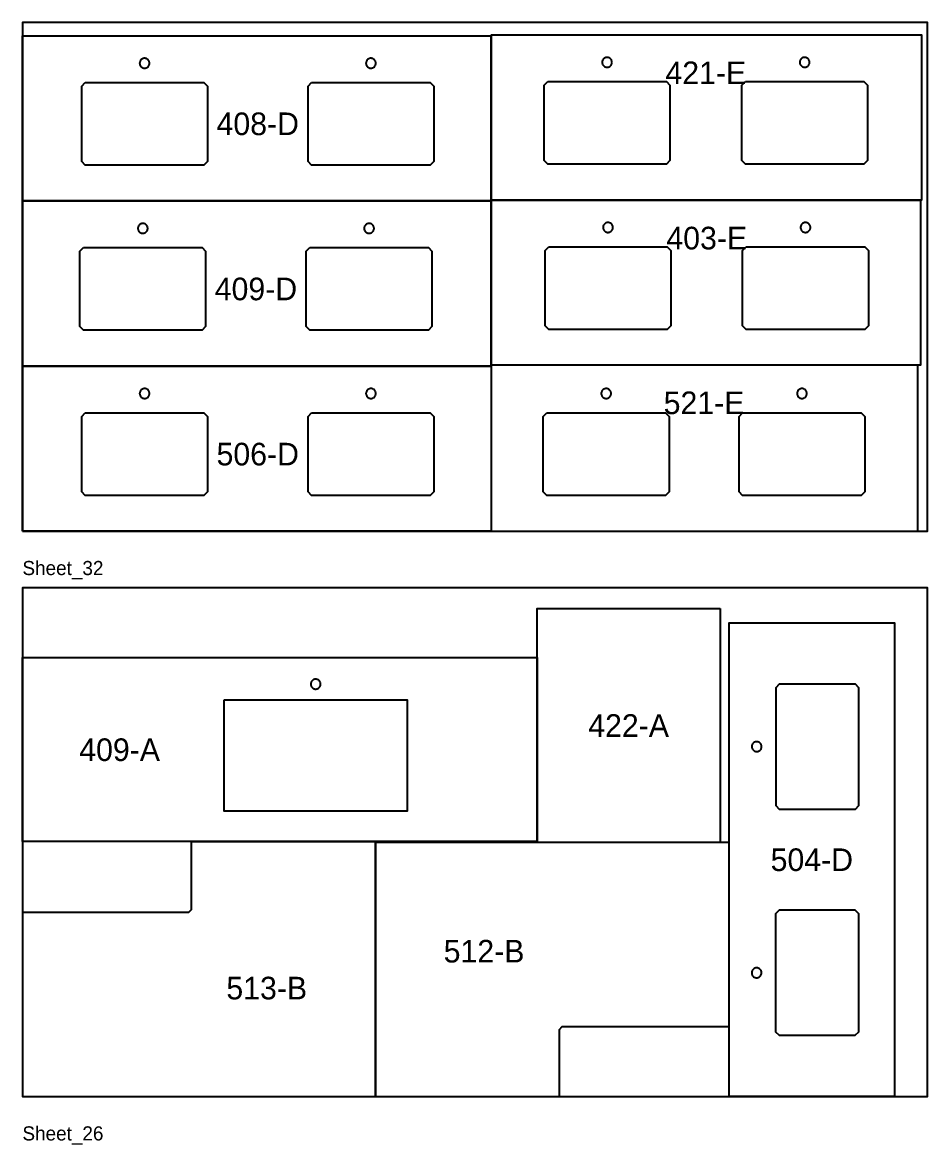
# Model space of a CAD drawing. Header units: millimetres. Extents: x 0 to 20200, y 0 to 17898.
# Drawn here: x 3400 to 6600, y 9831 to 13800 of the extents above; entities that cross this region are included whole.
import ezdxf
from ezdxf.enums import TextEntityAlignment as Align

# ---------------------------------------------------------------- set-up
doc = ezdxf.new("R2010")
doc.units = ezdxf.units.MM
doc.layers.add('NESTED_RESULT', color=7, linetype='Continuous')

msp = doc.modelspace()

# ---------------------------------------------------------------- linework, layer by layer
at = {"layer": 'NESTED_RESULT', "color": 1}
for points in [[(3400, 12000), (6600, 12000), (6600, 13800), (3400, 13800), (3400, 12000)], [(3400, 10000), (6600, 10000), (6600, 11800), (3400, 11800), (3400, 10000)]]:
    msp.add_lwpolyline(points, dxfattribs=at)
at = {"layer": 'NESTED_RESULT'}
for points in [[(5057.35, 13168.4), (3400, 13168.4), (3400, 13752.6), (5057.35, 13752.6), (5057.35, 13168.4)], [(5057.35, 13755.875), (6578.175, 13755.875), (6578.175, 13171.675), (5057.35, 13171.675), (5057.35, 13755.875)], [(3849.2625, 13655.7625), (3849.17572, 13657.5012), (3848.91626, 13659.22263), (3848.48669, 13660.90966), (3847.89128, 13662.54554), (3847.13594, 13664.11401), (3846.22819, 13665.59948), (3845.17705, 13666.98718), (3843.99296, 13668.26332), (3842.68769, 13669.41523), (3841.27421, 13670.43145), (3839.76658, 13671.30189), (3838.17977, 13672.01788), (3836.52955, 13672.57233), (3834.83233, 13672.95971), (3833.10497, 13673.17617), (3831.36465, 13673.21957), (3829.62865, 13673.08948), (3827.91423, 13672.78718), (3826.23843, 13672.31568), (3824.6179, 13671.67967), (3823.06875, 13670.88547), (3821.60638, 13669.94097), (3820.24531, 13668.85555), (3818.99908, 13667.64002), (3817.88007, 13666.30643), (3816.89941, 13664.86806), (3816.06683, 13663.33919), (3815.39062, 13661.73503), (3814.87749, 13660.0715), (3814.53254, 13658.36515), (3814.35921, 13656.63293), (3814.35921, 13654.89207), (3814.53254, 13653.15985), (3814.87749, 13651.4535), (3815.39062, 13649.78997), (3816.06683, 13648.18581), (3816.89941, 13646.65694), (3817.88007, 13645.21857), (3818.99908, 13643.88498), (3820.24531, 13642.66945), (3821.60638, 13641.58403), (3823.06875, 13640.63953), (3824.6179, 13639.84533), (3826.23843, 13639.20932), (3827.91423, 13638.73782), (3829.62865, 13638.43552), (3831.36465, 13638.30543), (3833.10497, 13638.34883), (3834.83233, 13638.56529), (3836.52955, 13638.95267), (3838.17977, 13639.50712), (3839.76658, 13640.22311), (3841.27421, 13641.09355), (3842.68769, 13642.10977), (3843.99296, 13643.26168), (3845.17705, 13644.53782), (3846.22819, 13645.92552), (3847.13594, 13647.41099), (3847.89128, 13648.97946), (3848.48669, 13650.61534), (3848.91626, 13652.30237), (3849.17572, 13654.0238), (3849.2625, 13655.7625)], [(4649.3625, 13655.7625), (4649.27572, 13657.5012), (4649.01626, 13659.22263), (4648.58669, 13660.90966), (4647.99128, 13662.54554), (4647.23594, 13664.11401), (4646.32819, 13665.59948), (4645.27705, 13666.98718), (4644.09296, 13668.26332), (4642.78769, 13669.41523), (4641.37421, 13670.43145), (4639.86658, 13671.30189), (4638.27977, 13672.01788), (4636.62955, 13672.57233), (4634.93233, 13672.95971), (4633.20497, 13673.17617), (4631.46465, 13673.21957), (4629.72865, 13673.08948), (4628.01423, 13672.78718), (4626.33843, 13672.31568), (4624.7179, 13671.67967), (4623.16875, 13670.88547), (4621.70638, 13669.94097), (4620.34531, 13668.85555), (4619.09908, 13667.64002), (4617.98007, 13666.30643), (4616.99941, 13664.86806), (4616.16683, 13663.33919), (4615.49062, 13661.73503), (4614.97749, 13660.0715), (4614.63254, 13658.36515), (4614.45921, 13656.63293), (4614.45921, 13654.89207), (4614.63254, 13653.15985), (4614.97749, 13651.4535), (4615.49062, 13649.78997), (4616.16683, 13648.18581), (4616.99941, 13646.65694), (4617.98007, 13645.21857), (4619.09908, 13643.88498), (4620.34531, 13642.66945), (4621.70638, 13641.58403), (4623.16875, 13640.63953), (4624.7179, 13639.84533), (4626.33843, 13639.20932), (4628.01423, 13638.73782), (4629.72865, 13638.43552), (4631.46465, 13638.30543), (4633.20497, 13638.34883), (4634.93233, 13638.56529), (4636.62955, 13638.95267), (4638.27977, 13639.50712), (4639.86658, 13640.22311), (4641.37421, 13641.09355), (4642.78769, 13642.10977), (4644.09296, 13643.26168), (4645.27705, 13644.53782), (4646.32819, 13645.92552), (4647.23594, 13647.41099), (4647.99128, 13648.97946), (4648.58669, 13650.61534), (4649.01626, 13652.30237), (4649.27572, 13654.0238), (4649.3625, 13655.7625)], [(5484.3875, 13659.0375), (5484.30072, 13660.7762), (5484.04126, 13662.49763), (5483.61169, 13664.18466), (5483.01628, 13665.82054), (5482.26094, 13667.38901), (5481.35319, 13668.87448), (5480.30205, 13670.26218), (5479.11796, 13671.53832), (5477.81269, 13672.69023), (5476.39921, 13673.70645), (5474.89158, 13674.57689), (5473.30477, 13675.29288), (5471.65455, 13675.84733), (5469.95733, 13676.23471), (5468.22997, 13676.45117), (5466.48965, 13676.49457), (5464.75365, 13676.36448), (5463.03923, 13676.06218), (5461.36343, 13675.59068), (5459.7429, 13674.95467), (5458.19375, 13674.16047), (5456.73138, 13673.21597), (5455.37031, 13672.13055), (5454.12408, 13670.91502), (5453.00507, 13669.58143), (5452.02441, 13668.14306), (5451.19183, 13666.61419), (5450.51562, 13665.01003), (5450.00249, 13663.3465), (5449.65754, 13661.64015), (5449.48421, 13659.90793), (5449.48421, 13658.16707), (5449.65754, 13656.43485), (5450.00249, 13654.7285), (5450.51562, 13653.06497), (5451.19183, 13651.46081), (5452.02441, 13649.93194), (5453.00507, 13648.49357), (5454.12408, 13647.15998), (5455.37031, 13645.94445), (5456.73138, 13644.85903), (5458.19375, 13643.91453), (5459.7429, 13643.12033), (5461.36343, 13642.48432), (5463.03923, 13642.01282), (5464.75365, 13641.71052), (5466.48965, 13641.58043), (5468.22997, 13641.62383), (5469.95733, 13641.84029), (5471.65455, 13642.22767), (5473.30477, 13642.78212), (5474.89158, 13643.49811), (5476.39921, 13644.36855), (5477.81269, 13645.38477), (5479.11796, 13646.53668), (5480.30205, 13647.81282), (5481.35319, 13649.20052), (5482.26094, 13650.68599), (5483.01628, 13652.25446), (5483.61169, 13653.89034), (5484.04126, 13655.57737), (5484.30072, 13657.2988), (5484.3875, 13659.0375)], [(6182.8875, 13659.0375), (6182.80072, 13660.7762), (6182.54126, 13662.49763), (6182.11169, 13664.18466), (6181.51628, 13665.82054), (6180.76094, 13667.38901), (6179.85319, 13668.87448), (6178.80205, 13670.26218), (6177.61796, 13671.53832), (6176.31269, 13672.69023), (6174.89921, 13673.70645), (6173.39158, 13674.57689), (6171.80477, 13675.29288), (6170.15455, 13675.84733), (6168.45733, 13676.23471), (6166.72997, 13676.45117), (6164.98965, 13676.49457), (6163.25365, 13676.36448), (6161.53923, 13676.06218), (6159.86343, 13675.59068), (6158.2429, 13674.95467), (6156.69375, 13674.16047), (6155.23138, 13673.21597), (6153.87031, 13672.13055), (6152.62408, 13670.91502), (6151.50507, 13669.58143), (6150.52441, 13668.14306), (6149.69183, 13666.61419), (6149.01562, 13665.01003), (6148.50249, 13663.3465), (6148.15754, 13661.64015), (6147.98421, 13659.90793), (6147.98421, 13658.16707), (6148.15754, 13656.43485), (6148.50249, 13654.7285), (6149.01562, 13653.06497), (6149.69183, 13651.46081), (6150.52441, 13649.93194), (6151.50507, 13648.49357), (6152.62408, 13647.15998), (6153.87031, 13645.94445), (6155.23138, 13644.85903), (6156.69375, 13643.91453), (6158.2429, 13643.12033), (6159.86343, 13642.48432), (6161.53923, 13642.01282), (6163.25365, 13641.71052), (6164.98965, 13641.58043), (6166.72997, 13641.62383), (6168.45733, 13641.84029), (6170.15455, 13642.22767), (6171.80477, 13642.78212), (6173.39158, 13643.49811), (6174.89921, 13644.36855), (6176.31269, 13645.38477), (6177.61796, 13646.53668), (6178.80205, 13647.81282), (6179.85319, 13649.20052), (6180.76094, 13650.68599), (6181.51628, 13652.25446), (6182.11169, 13653.89034), (6182.54126, 13655.57737), (6182.80072, 13657.2988), (6182.8875, 13659.0375)], [(3622.25, 13587.5), (4041.35, 13587.5), (4054.05, 13574.8), (4054.05, 13308.1), (4041.35, 13295.4), (3622.25, 13295.4), (3609.55, 13308.1), (3609.55, 13574.8), (3622.25, 13587.5)], [(4422.35, 13587.5), (4841.45, 13587.5), (4854.15, 13574.8), (4854.15, 13308.1), (4841.45, 13295.4), (4422.35, 13295.4), (4409.65, 13308.1), (4409.65, 13574.8), (4422.35, 13587.5)], [(5257.375, 13590.775), (5676.475, 13590.775), (5689.175, 13578.075), (5689.175, 13311.375), (5676.475, 13298.675), (5257.375, 13298.675), (5244.675, 13311.375), (5244.675, 13578.075), (5257.375, 13590.775)], [(5955.875, 13590.775), (6374.975, 13590.775), (6387.675, 13578.075), (6387.675, 13311.375), (6374.975, 13298.675), (5955.875, 13298.675), (5943.175, 13311.375), (5943.175, 13578.075), (5955.875, 13590.775)], [(3400, 12584.2), (3400, 13168.4), (5057.35, 13168.4), (5057.35, 12584.2), (3400, 12584.2)], [(5057.35, 13171.675), (6575, 13171.675), (6575, 12587.375), (5057.35, 12587.375), (5057.35, 13171.675)], [(3842.9125, 13071.5625), (3842.82572, 13073.3012), (3842.56626, 13075.02263), (3842.13669, 13076.70966), (3841.54128, 13078.34554), (3840.78594, 13079.91401), (3839.87819, 13081.39948), (3838.82705, 13082.78718), (3837.64296, 13084.06332), (3836.33769, 13085.21523), (3834.92421, 13086.23145), (3833.41658, 13087.10189), (3831.82977, 13087.81788), (3830.17955, 13088.37233), (3828.48233, 13088.75971), (3826.75497, 13088.97617), (3825.01465, 13089.01957), (3823.27865, 13088.88948), (3821.56423, 13088.58718), (3819.88843, 13088.11568), (3818.2679, 13087.47967), (3816.71875, 13086.68547), (3815.25638, 13085.74097), (3813.89531, 13084.65555), (3812.64908, 13083.44002), (3811.53007, 13082.10643), (3810.54941, 13080.66806), (3809.71683, 13079.13919), (3809.04062, 13077.53503), (3808.52749, 13075.8715), (3808.18254, 13074.16515), (3808.00921, 13072.43293), (3808.00921, 13070.69207), (3808.18254, 13068.95985), (3808.52749, 13067.2535), (3809.04062, 13065.58997), (3809.71683, 13063.98581), (3810.54941, 13062.45694), (3811.53007, 13061.01857), (3812.64908, 13059.68498), (3813.89531, 13058.46945), (3815.25638, 13057.38403), (3816.71875, 13056.43953), (3818.2679, 13055.64533), (3819.88843, 13055.00932), (3821.56423, 13054.53782), (3823.27865, 13054.23552), (3825.01465, 13054.10543), (3826.75497, 13054.14883), (3828.48233, 13054.36529), (3830.17955, 13054.75267), (3831.82977, 13055.30712), (3833.41658, 13056.02311), (3834.92421, 13056.89355), (3836.33769, 13057.90977), (3837.64296, 13059.06168), (3838.82705, 13060.33782), (3839.87819, 13061.72552), (3840.78594, 13063.21099), (3841.54128, 13064.77946), (3842.13669, 13066.41534), (3842.56626, 13068.10237), (3842.82572, 13069.8238), (3842.9125, 13071.5625)], [(4643.0125, 13071.5625), (4642.92572, 13073.3012), (4642.66626, 13075.02263), (4642.23669, 13076.70966), (4641.64128, 13078.34554), (4640.88594, 13079.91401), (4639.97819, 13081.39948), (4638.92705, 13082.78718), (4637.74296, 13084.06332), (4636.43769, 13085.21523), (4635.02421, 13086.23145), (4633.51658, 13087.10189), (4631.92977, 13087.81788), (4630.27955, 13088.37233), (4628.58233, 13088.75971), (4626.85497, 13088.97617), (4625.11465, 13089.01957), (4623.37865, 13088.88948), (4621.66423, 13088.58718), (4619.98843, 13088.11568), (4618.3679, 13087.47967), (4616.81875, 13086.68547), (4615.35638, 13085.74097), (4613.99531, 13084.65555), (4612.74908, 13083.44002), (4611.63007, 13082.10643), (4610.64941, 13080.66806), (4609.81683, 13079.13919), (4609.14062, 13077.53503), (4608.62749, 13075.8715), (4608.28254, 13074.16515), (4608.10921, 13072.43293), (4608.10921, 13070.69207), (4608.28254, 13068.95985), (4608.62749, 13067.2535), (4609.14062, 13065.58997), (4609.81683, 13063.98581), (4610.64941, 13062.45694), (4611.63007, 13061.01857), (4612.74908, 13059.68498), (4613.99531, 13058.46945), (4615.35638, 13057.38403), (4616.81875, 13056.43953), (4618.3679, 13055.64533), (4619.98843, 13055.00932), (4621.66423, 13054.53782), (4623.37865, 13054.23552), (4625.11465, 13054.10543), (4626.85497, 13054.14883), (4628.58233, 13054.36529), (4630.27955, 13054.75267), (4631.92977, 13055.30712), (4633.51658, 13056.02311), (4635.02421, 13056.89355), (4636.43769, 13057.90977), (4637.74296, 13059.06168), (4638.92705, 13060.33782), (4639.97819, 13061.72552), (4640.88594, 13063.21099), (4641.64128, 13064.77946), (4642.23669, 13066.41534), (4642.66626, 13068.10237), (4642.92572, 13069.8238), (4643.0125, 13071.5625)], [(5487.5625, 13074.7375), (5487.47572, 13076.4762), (5487.21626, 13078.19763), (5486.78669, 13079.88466), (5486.19128, 13081.52054), (5485.43594, 13083.08901), (5484.52819, 13084.57448), (5483.47705, 13085.96218), (5482.29296, 13087.23832), (5480.98769, 13088.39023), (5479.57421, 13089.40645), (5478.06658, 13090.27689), (5476.47977, 13090.99288), (5474.82955, 13091.54733), (5473.13233, 13091.93471), (5471.40497, 13092.15117), (5469.66465, 13092.19457), (5467.92865, 13092.06448), (5466.21423, 13091.76218), (5464.53843, 13091.29068), (5462.9179, 13090.65467), (5461.36875, 13089.86047), (5459.90638, 13088.91597), (5458.54531, 13087.83055), (5457.29908, 13086.61502), (5456.18007, 13085.28143), (5455.19941, 13083.84306), (5454.36683, 13082.31419), (5453.69062, 13080.71003), (5453.17749, 13079.0465), (5452.83254, 13077.34015), (5452.65921, 13075.60793), (5452.65921, 13073.86707), (5452.83254, 13072.13485), (5453.17749, 13070.4285), (5453.69062, 13068.76497), (5454.36683, 13067.16081), (5455.19941, 13065.63194), (5456.18007, 13064.19357), (5457.29908, 13062.85998), (5458.54531, 13061.64445), (5459.90638, 13060.55903), (5461.36875, 13059.61453), (5462.9179, 13058.82033), (5464.53843, 13058.18432), (5466.21423, 13057.71282), (5467.92865, 13057.41052), (5469.66465, 13057.28043), (5471.40497, 13057.32383), (5473.13233, 13057.54029), (5474.82955, 13057.92767), (5476.47977, 13058.48212), (5478.06658, 13059.19811), (5479.57421, 13060.06855), (5480.98769, 13061.08477), (5482.29296, 13062.23668), (5483.47705, 13063.51282), (5484.52819, 13064.90052), (5485.43594, 13066.38599), (5486.19128, 13067.95446), (5486.78669, 13069.59034), (5487.21626, 13071.27737), (5487.47572, 13072.9988), (5487.5625, 13074.7375)], [(6186.0625, 13074.7375), (6185.97572, 13076.4762), (6185.71626, 13078.19763), (6185.28669, 13079.88466), (6184.69128, 13081.52054), (6183.93594, 13083.08901), (6183.02819, 13084.57448), (6181.97705, 13085.96218), (6180.79296, 13087.23832), (6179.48769, 13088.39023), (6178.07421, 13089.40645), (6176.56658, 13090.27689), (6174.97977, 13090.99288), (6173.32955, 13091.54733), (6171.63233, 13091.93471), (6169.90497, 13092.15117), (6168.16465, 13092.19457), (6166.42865, 13092.06448), (6164.71423, 13091.76218), (6163.03843, 13091.29068), (6161.4179, 13090.65467), (6159.86875, 13089.86047), (6158.40638, 13088.91597), (6157.04531, 13087.83055), (6155.79908, 13086.61502), (6154.68007, 13085.28143), (6153.69941, 13083.84306), (6152.86683, 13082.31419), (6152.19062, 13080.71003), (6151.67749, 13079.0465), (6151.33254, 13077.34015), (6151.15921, 13075.60793), (6151.15921, 13073.86707), (6151.33254, 13072.13485), (6151.67749, 13070.4285), (6152.19062, 13068.76497), (6152.86683, 13067.16081), (6153.69941, 13065.63194), (6154.68007, 13064.19357), (6155.79908, 13062.85998), (6157.04531, 13061.64445), (6158.40638, 13060.55903), (6159.86875, 13059.61453), (6161.4179, 13058.82033), (6163.03843, 13058.18432), (6164.71423, 13057.71282), (6166.42865, 13057.41052), (6168.16465, 13057.28043), (6169.90497, 13057.32383), (6171.63233, 13057.54029), (6173.32955, 13057.92767), (6174.97977, 13058.48212), (6176.56658, 13059.19811), (6178.07421, 13060.06855), (6179.48769, 13061.08477), (6180.79296, 13062.23668), (6181.97705, 13063.51282), (6183.02819, 13064.90052), (6183.93594, 13066.38599), (6184.69128, 13067.95446), (6185.28669, 13069.59034), (6185.71626, 13071.27737), (6185.97572, 13072.9988), (6186.0625, 13074.7375)], [(3615.9, 13003.3), (4035, 13003.3), (4047.7, 12990.6), (4047.7, 12723.9), (4035, 12711.2), (3615.9, 12711.2), (3603.2, 12723.9), (3603.2, 12990.6), (3615.9, 13003.3)], [(4416, 13003.3), (4835.1, 13003.3), (4847.8, 12990.6), (4847.8, 12723.9), (4835.1, 12711.2), (4416, 12711.2), (4403.3, 12723.9), (4403.3, 12990.6), (4416, 13003.3)], [(5260.55, 13006.475), (5679.65, 13006.475), (5692.35, 12993.775), (5692.35, 12727.075), (5679.65, 12714.375), (5260.55, 12714.375), (5247.85, 12727.075), (5247.85, 12993.775), (5260.55, 13006.475)], [(5959.05, 13006.475), (6378.15, 13006.475), (6390.85, 12993.775), (6390.85, 12727.075), (6378.15, 12714.375), (5959.05, 12714.375), (5946.35, 12727.075), (5946.35, 12993.775), (5959.05, 13006.475)], [(3400, 12000), (3400, 12584.2), (5057.35, 12584.2), (5057.35, 12000), (3400, 12000)], [(6565.475, 12587.375), (5057.35, 12587.375), (5057.35, 12000), (6565.475, 12000), (6565.475, 12587.375)], [(3849.2625, 12487.3625), (3849.17572, 12489.1012), (3848.91626, 12490.82263), (3848.48669, 12492.50966), (3847.89128, 12494.14554), (3847.13594, 12495.71401), (3846.22819, 12497.19948), (3845.17705, 12498.58718), (3843.99296, 12499.86332), (3842.68769, 12501.01523), (3841.27421, 12502.03145), (3839.76658, 12502.90189), (3838.17977, 12503.61788), (3836.52955, 12504.17233), (3834.83233, 12504.55971), (3833.10497, 12504.77617), (3831.36465, 12504.81957), (3829.62865, 12504.68948), (3827.91423, 12504.38718), (3826.23843, 12503.91568), (3824.6179, 12503.27967), (3823.06875, 12502.48547), (3821.60638, 12501.54097), (3820.24531, 12500.45555), (3818.99908, 12499.24002), (3817.88007, 12497.90643), (3816.89941, 12496.46806), (3816.06683, 12494.93919), (3815.39062, 12493.33503), (3814.87749, 12491.6715), (3814.53254, 12489.96515), (3814.35921, 12488.23293), (3814.35921, 12486.49207), (3814.53254, 12484.75985), (3814.87749, 12483.0535), (3815.39062, 12481.38997), (3816.06683, 12479.78581), (3816.89941, 12478.25694), (3817.88007, 12476.81857), (3818.99908, 12475.48498), (3820.24531, 12474.26945), (3821.60638, 12473.18403), (3823.06875, 12472.23953), (3824.6179, 12471.44533), (3826.23843, 12470.80932), (3827.91423, 12470.33782), (3829.62865, 12470.03552), (3831.36465, 12469.90543), (3833.10497, 12469.94883), (3834.83233, 12470.16529), (3836.52955, 12470.55267), (3838.17977, 12471.10712), (3839.76658, 12471.82311), (3841.27421, 12472.69355), (3842.68769, 12473.70977), (3843.99296, 12474.86168), (3845.17705, 12476.13782), (3846.22819, 12477.52552), (3847.13594, 12479.01099), (3847.89128, 12480.57946), (3848.48669, 12482.21534), (3848.91626, 12483.90237), (3849.17572, 12485.6238), (3849.2625, 12487.3625)], [(4649.3625, 12487.3625), (4649.27572, 12489.1012), (4649.01626, 12490.82263), (4648.58669, 12492.50966), (4647.99128, 12494.14554), (4647.23594, 12495.71401), (4646.32819, 12497.19948), (4645.27705, 12498.58718), (4644.09296, 12499.86332), (4642.78769, 12501.01523), (4641.37421, 12502.03145), (4639.86658, 12502.90189), (4638.27977, 12503.61788), (4636.62955, 12504.17233), (4634.93233, 12504.55971), (4633.20497, 12504.77617), (4631.46465, 12504.81957), (4629.72865, 12504.68948), (4628.01423, 12504.38718), (4626.33843, 12503.91568), (4624.7179, 12503.27967), (4623.16875, 12502.48547), (4621.70638, 12501.54097), (4620.34531, 12500.45555), (4619.09908, 12499.24002), (4617.98007, 12497.90643), (4616.99941, 12496.46806), (4616.16683, 12494.93919), (4615.49062, 12493.33503), (4614.97749, 12491.6715), (4614.63254, 12489.96515), (4614.45921, 12488.23293), (4614.45921, 12486.49207), (4614.63254, 12484.75985), (4614.97749, 12483.0535), (4615.49062, 12481.38997), (4616.16683, 12479.78581), (4616.99941, 12478.25694), (4617.98007, 12476.81857), (4619.09908, 12475.48498), (4620.34531, 12474.26945), (4621.70638, 12473.18403), (4623.16875, 12472.23953), (4624.7179, 12471.44533), (4626.33843, 12470.80932), (4628.01423, 12470.33782), (4629.72865, 12470.03552), (4631.46465, 12469.90543), (4633.20497, 12469.94883), (4634.93233, 12470.16529), (4636.62955, 12470.55267), (4638.27977, 12471.10712), (4639.86658, 12471.82311), (4641.37421, 12472.69355), (4642.78769, 12473.70977), (4644.09296, 12474.86168), (4645.27705, 12476.13782), (4646.32819, 12477.52552), (4647.23594, 12479.01099), (4647.99128, 12480.57946), (4648.58669, 12482.21534), (4649.01626, 12483.90237), (4649.27572, 12485.6238), (4649.3625, 12487.3625)], [(5481.2125, 12487.3625), (5481.12572, 12489.1012), (5480.86626, 12490.82263), (5480.43669, 12492.50966), (5479.84128, 12494.14554), (5479.08594, 12495.71401), (5478.17819, 12497.19948), (5477.12705, 12498.58718), (5475.94296, 12499.86332), (5474.63769, 12501.01523), (5473.22421, 12502.03145), (5471.71658, 12502.90189), (5470.12977, 12503.61788), (5468.47955, 12504.17233), (5466.78233, 12504.55971), (5465.05497, 12504.77617), (5463.31465, 12504.81957), (5461.57865, 12504.68948), (5459.86423, 12504.38718), (5458.18843, 12503.91568), (5456.5679, 12503.27967), (5455.01875, 12502.48547), (5453.55638, 12501.54097), (5452.19531, 12500.45555), (5450.94908, 12499.24002), (5449.83007, 12497.90643), (5448.84941, 12496.46806), (5448.01683, 12494.93919), (5447.34062, 12493.33503), (5446.82749, 12491.6715), (5446.48254, 12489.96515), (5446.30921, 12488.23293), (5446.30921, 12486.49207), (5446.48254, 12484.75985), (5446.82749, 12483.0535), (5447.34062, 12481.38997), (5448.01683, 12479.78581), (5448.84941, 12478.25694), (5449.83007, 12476.81857), (5450.94908, 12475.48498), (5452.19531, 12474.26945), (5453.55638, 12473.18403), (5455.01875, 12472.23953), (5456.5679, 12471.44533), (5458.18843, 12470.80932), (5459.86423, 12470.33782), (5461.57865, 12470.03552), (5463.31465, 12469.90543), (5465.05497, 12469.94883), (5466.78233, 12470.16529), (5468.47955, 12470.55267), (5470.12977, 12471.10712), (5471.71658, 12471.82311), (5473.22421, 12472.69355), (5474.63769, 12473.70977), (5475.94296, 12474.86168), (5477.12705, 12476.13782), (5478.17819, 12477.52552), (5479.08594, 12479.01099), (5479.84128, 12480.57946), (5480.43669, 12482.21534), (5480.86626, 12483.90237), (5481.12572, 12485.6238), (5481.2125, 12487.3625)], [(6173.3625, 12487.3625), (6173.27572, 12489.1012), (6173.01626, 12490.82263), (6172.58669, 12492.50966), (6171.99128, 12494.14554), (6171.23594, 12495.71401), (6170.32819, 12497.19948), (6169.27705, 12498.58718), (6168.09296, 12499.86332), (6166.78769, 12501.01523), (6165.37421, 12502.03145), (6163.86658, 12502.90189), (6162.27977, 12503.61788), (6160.62955, 12504.17233), (6158.93233, 12504.55971), (6157.20497, 12504.77617), (6155.46465, 12504.81957), (6153.72865, 12504.68948), (6152.01423, 12504.38718), (6150.33843, 12503.91568), (6148.7179, 12503.27967), (6147.16875, 12502.48547), (6145.70638, 12501.54097), (6144.34531, 12500.45555), (6143.09908, 12499.24002), (6141.98007, 12497.90643), (6140.99941, 12496.46806), (6140.16683, 12494.93919), (6139.49062, 12493.33503), (6138.97749, 12491.6715), (6138.63254, 12489.96515), (6138.45921, 12488.23293), (6138.45921, 12486.49207), (6138.63254, 12484.75985), (6138.97749, 12483.0535), (6139.49062, 12481.38997), (6140.16683, 12479.78581), (6140.99941, 12478.25694), (6141.98007, 12476.81857), (6143.09908, 12475.48498), (6144.34531, 12474.26945), (6145.70638, 12473.18403), (6147.16875, 12472.23953), (6148.7179, 12471.44533), (6150.33843, 12470.80932), (6152.01423, 12470.33782), (6153.72865, 12470.03552), (6155.46465, 12469.90543), (6157.20497, 12469.94883), (6158.93233, 12470.16529), (6160.62955, 12470.55267), (6162.27977, 12471.10712), (6163.86658, 12471.82311), (6165.37421, 12472.69355), (6166.78769, 12473.70977), (6168.09296, 12474.86168), (6169.27705, 12476.13782), (6170.32819, 12477.52552), (6171.23594, 12479.01099), (6171.99128, 12480.57946), (6172.58669, 12482.21534), (6173.01626, 12483.90237), (6173.27572, 12485.6238), (6173.3625, 12487.3625)], [(3622.25, 12419.1), (4041.35, 12419.1), (4054.05, 12406.4), (4054.05, 12139.7), (4041.35, 12127), (3622.25, 12127), (3609.55, 12139.7), (3609.55, 12406.4), (3622.25, 12419.1)], [(4422.35, 12419.1), (4841.45, 12419.1), (4854.15, 12406.4), (4854.15, 12139.7), (4841.45, 12127), (4422.35, 12127), (4409.65, 12139.7), (4409.65, 12406.4), (4422.35, 12419.1)], [(5254.2, 12419.1), (5673.3, 12419.1), (5686, 12406.4), (5686, 12139.7), (5673.3, 12127), (5254.2, 12127), (5241.5, 12139.7), (5241.5, 12406.4), (5254.2, 12419.1)], [(5946.35, 12419.1), (6365.45, 12419.1), (6378.15, 12406.4), (6378.15, 12139.7), (6365.45, 12127), (5946.35, 12127), (5933.65, 12139.7), (5933.65, 12406.4), (5946.35, 12419.1)], [(5866.975, 11727.2), (5866.975, 10898.525), (5219.275, 10898.525), (5219.275, 11727.2), (5866.975, 11727.2)], [(5898.8, 10000), (5898.8, 11676.4), (6483, 11676.4), (6483, 10000), (5898.8, 10000)], [(5219.275, 10902.125), (3400, 10902.125), (3400, 11553), (5219.275, 11553), (5219.275, 10902.125)], [(4454.0995, 11459.3375), (4454.01272, 11461.0762), (4453.75326, 11462.79763), (4453.32369, 11464.48466), (4452.72828, 11466.12054), (4451.97294, 11467.68901), (4451.06519, 11469.17448), (4450.01405, 11470.56218), (4448.82996, 11471.83832), (4447.52469, 11472.99023), (4446.11121, 11474.00645), (4444.60358, 11474.87689), (4443.01677, 11475.59288), (4441.36655, 11476.14733), (4439.66933, 11476.53471), (4437.94197, 11476.75117), (4436.20165, 11476.79457), (4434.46565, 11476.66448), (4432.75123, 11476.36218), (4431.07543, 11475.89068), (4429.4549, 11475.25467), (4427.90575, 11474.46047), (4426.44338, 11473.51597), (4425.08231, 11472.43055), (4423.83608, 11471.21502), (4422.71707, 11469.88143), (4421.73641, 11468.44306), (4420.90383, 11466.91419), (4420.22762, 11465.31003), (4419.71449, 11463.6465), (4419.36954, 11461.94015), (4419.19621, 11460.20793), (4419.19621, 11458.46707), (4419.36954, 11456.73485), (4419.71449, 11455.0285), (4420.22762, 11453.36497), (4420.90383, 11451.76081), (4421.73641, 11450.23194), (4422.71707, 11448.79357), (4423.83608, 11447.45998), (4425.08231, 11446.24445), (4426.44338, 11445.15903), (4427.90575, 11444.21453), (4429.4549, 11443.42033), (4431.07543, 11442.78432), (4432.75123, 11442.31282), (4434.46565, 11442.01052), (4436.20165, 11441.88043), (4437.94197, 11441.92383), (4439.66933, 11442.14029), (4441.36655, 11442.52767), (4443.01677, 11443.08212), (4444.60358, 11443.79811), (4446.11121, 11444.66855), (4447.52469, 11445.68477), (4448.82996, 11446.83668), (4450.01405, 11448.11282), (4451.06519, 11449.50052), (4451.97294, 11450.98599), (4452.72828, 11452.55446), (4453.32369, 11454.19034), (4453.75326, 11455.87737), (4454.01272, 11457.5988), (4454.0995, 11459.3375)], [(6064.32782, 11028.7), (6064.32782, 11447.8), (6077.02782, 11460.5), (6343.72782, 11460.5), (6356.42782, 11447.8), (6356.42782, 11028.7), (6343.72782, 11016), (6077.02782, 11016), (6064.32782, 11028.7)], [(4112.787, 11403.775), (4760.487, 11403.775), (4760.487, 11010.075), (4112.787, 11010.075), (4112.787, 11403.775)], [(5996.06532, 11255.7125), (5994.32661, 11255.62572), (5992.60519, 11255.36626), (5990.91815, 11254.93669), (5989.28227, 11254.34128), (5987.71381, 11253.58594), (5986.22834, 11252.67819), (5984.84064, 11251.62705), (5983.56449, 11250.44296), (5982.41258, 11249.13769), (5981.39636, 11247.72421), (5980.52593, 11246.21658), (5979.80993, 11244.62977), (5979.25549, 11242.97955), (5978.86811, 11241.28233), (5978.65165, 11239.55497), (5978.60824, 11237.81465), (5978.73834, 11236.07865), (5979.04064, 11234.36423), (5979.51214, 11232.68843), (5980.14815, 11231.0679), (5980.94235, 11229.51875), (5981.88685, 11228.05638), (5982.97226, 11226.69531), (5984.1878, 11225.44908), (5985.52138, 11224.33007), (5986.95975, 11223.34941), (5988.48862, 11222.51683), (5990.09279, 11221.84062), (5991.75632, 11221.32749), (5993.46267, 11220.98254), (5995.19488, 11220.80921), (5996.93575, 11220.80921), (5998.66797, 11220.98254), (6000.37432, 11221.32749), (6002.03784, 11221.84062), (6003.64201, 11222.51683), (6005.17088, 11223.34941), (6006.60925, 11224.33007), (6007.94283, 11225.44908), (6009.15837, 11226.69531), (6010.24378, 11228.05638), (6011.18829, 11229.51875), (6011.98249, 11231.0679), (6012.6185, 11232.68843), (6013.09, 11234.36423), (6013.39229, 11236.07865), (6013.52239, 11237.81465), (6013.47899, 11239.55497), (6013.26252, 11241.28233), (6012.87514, 11242.97955), (6012.3207, 11244.62977), (6011.6047, 11246.21658), (6010.73427, 11247.72421), (6009.71805, 11249.13769), (6008.56614, 11250.44296), (6007.29, 11251.62705), (6005.90229, 11252.67819), (6004.41683, 11253.58594), (6002.84836, 11254.34128), (6001.21248, 11254.93669), (5999.52544, 11255.36626), (5997.80402, 11255.62572), (5996.06532, 11255.7125)], [(3400, 10650.875), (3400, 10000), (4647.775, 10000), (4647.775, 10901.7), (3996.9, 10901.7), (3996.9, 10660.4), (3987.375, 10650.875), (3400, 10650.875)], [(5898.725, 10247.65), (5898.725, 10898.525), (4647.775, 10898.525), (4647.775, 10000), (5298.65, 10000), (5298.65, 10238.125), (5308.175, 10247.65), (5898.725, 10247.65)], [(6063.9, 10228.6), (6063.9, 10647.7), (6076.6, 10660.4), (6343.3, 10660.4), (6356, 10647.7), (6356, 10228.6), (6343.3, 10215.9), (6076.6, 10215.9), (6063.9, 10228.6)], [(5995.6375, 10455.6125), (5993.8988, 10455.52572), (5992.17737, 10455.26626), (5990.49034, 10454.83669), (5988.85446, 10454.24128), (5987.28599, 10453.48594), (5985.80052, 10452.57819), (5984.41282, 10451.52705), (5983.13668, 10450.34296), (5981.98477, 10449.03769), (5980.96855, 10447.62421), (5980.09811, 10446.11658), (5979.38212, 10444.52977), (5978.82767, 10442.87955), (5978.44029, 10441.18233), (5978.22383, 10439.45497), (5978.18043, 10437.71465), (5978.31052, 10435.97865), (5978.61282, 10434.26423), (5979.08432, 10432.58843), (5979.72033, 10430.9679), (5980.51453, 10429.41875), (5981.45903, 10427.95638), (5982.54445, 10426.59531), (5983.75998, 10425.34908), (5985.09357, 10424.23007), (5986.53194, 10423.24941), (5988.06081, 10422.41683), (5989.66497, 10421.74062), (5991.3285, 10421.22749), (5993.03485, 10420.88254), (5994.76707, 10420.70921), (5996.50793, 10420.70921), (5998.24015, 10420.88254), (5999.9465, 10421.22749), (6001.61003, 10421.74062), (6003.21419, 10422.41683), (6004.74306, 10423.24941), (6006.18143, 10424.23007), (6007.51502, 10425.34908), (6008.73055, 10426.59531), (6009.81597, 10427.95638), (6010.76047, 10429.41875), (6011.55467, 10430.9679), (6012.19068, 10432.58843), (6012.66218, 10434.26423), (6012.96448, 10435.97865), (6013.09457, 10437.71465), (6013.05117, 10439.45497), (6012.83471, 10441.18233), (6012.44733, 10442.87955), (6011.89288, 10444.52977), (6011.17689, 10446.11658), (6010.30645, 10447.62421), (6009.29023, 10449.03769), (6008.13832, 10450.34296), (6006.86218, 10451.52705), (6005.47448, 10452.57819), (6003.98901, 10453.48594), (6002.42054, 10454.24128), (6000.78466, 10454.83669), (5999.09763, 10455.26626), (5997.3762, 10455.52572), (5995.6375, 10455.6125)]]:
    msp.add_lwpolyline(points, dxfattribs=at)

# ---------------------------------------------------------------- texts
for s, p in [('421-E', (5816.09167, 13621.76109)), ('408-D', (4231.85, 13441.45)), ('403-E', (5819.32442, 13037.18127)), ('409-D', (4225.5, 12857.25)), ('521-E', (5809.75562, 12454.40443)), ('506-D', (4231.85, 12273.05)), ('422-A', (5543.125, 11312.8625)), ('409-A', (3743.55694, 11227.34042)), ('504-D', (6190.9, 10838.2)), ('512-B', (5031.97791, 10514.61975)), ('513-B', (4263.63333, 10384.13547))]:
    msp.add_text(s, height=80, dxfattribs=at).set_placement(p, align=Align.MIDDLE_CENTER)
at = {"layer": 'NESTED_RESULT', "color": 1}
for s, p in [('Sheet_32', (3400, 11830)), ('Sheet_26', (3400, 9830))]:
    msp.add_text(s, height=50, dxfattribs=at).set_placement(p, align=Align.BOTTOM_LEFT)

doc.saveas('drawing.dxf')
